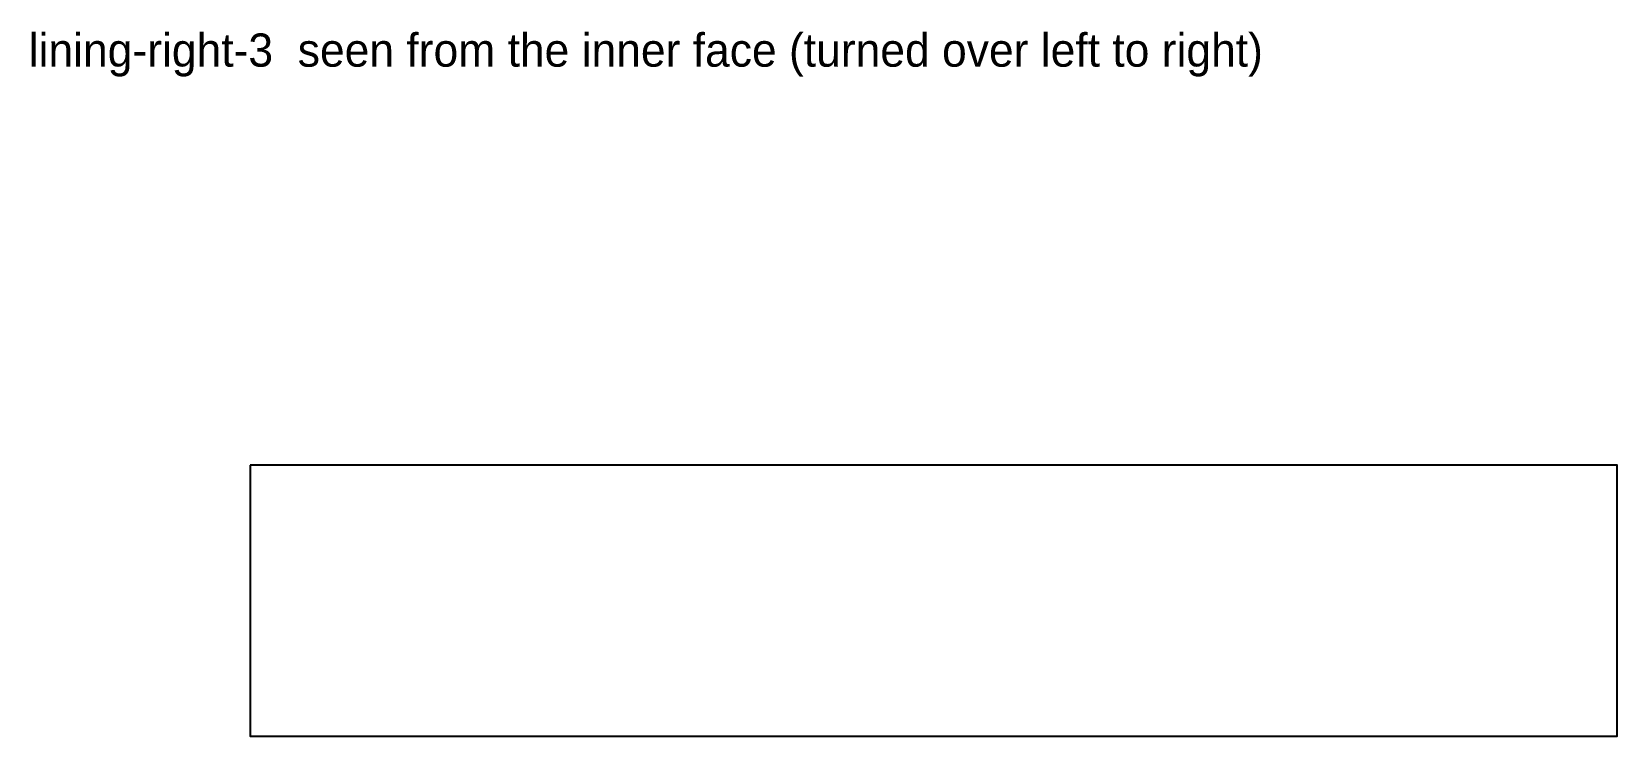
# Model space of a CAD drawing. Header units: millimetres. Extents: x 3 to 289, y 22 to 149.
import ezdxf

# ---------------------------------------------------------------- set-up
doc = ezdxf.new("R2010")
doc.units = ezdxf.units.MM
doc.layers.add('NOTES', color=7, linetype='Continuous')
doc.layers.add('POCKET_43MM_UNDERSIDE', color=6, linetype='Continuous')

msp = doc.modelspace()

# ---------------------------------------------------------------- linework, layer by layer
at = {"layer": 'POCKET_43MM_UNDERSIDE'}
msp.add_lwpolyline([(42, 71), (42, 22), (289, 22), (289, 71), (42, 71)], close=True, dxfattribs=at)

# ---------------------------------------------------------------- texts
at = {"layer": 'NOTES'}
msp.add_text('lining-right-3  seen from the inner face (turned over left to right)', height=6, dxfattribs=at).set_placement((2, 143))

doc.saveas('drawing.dxf')
